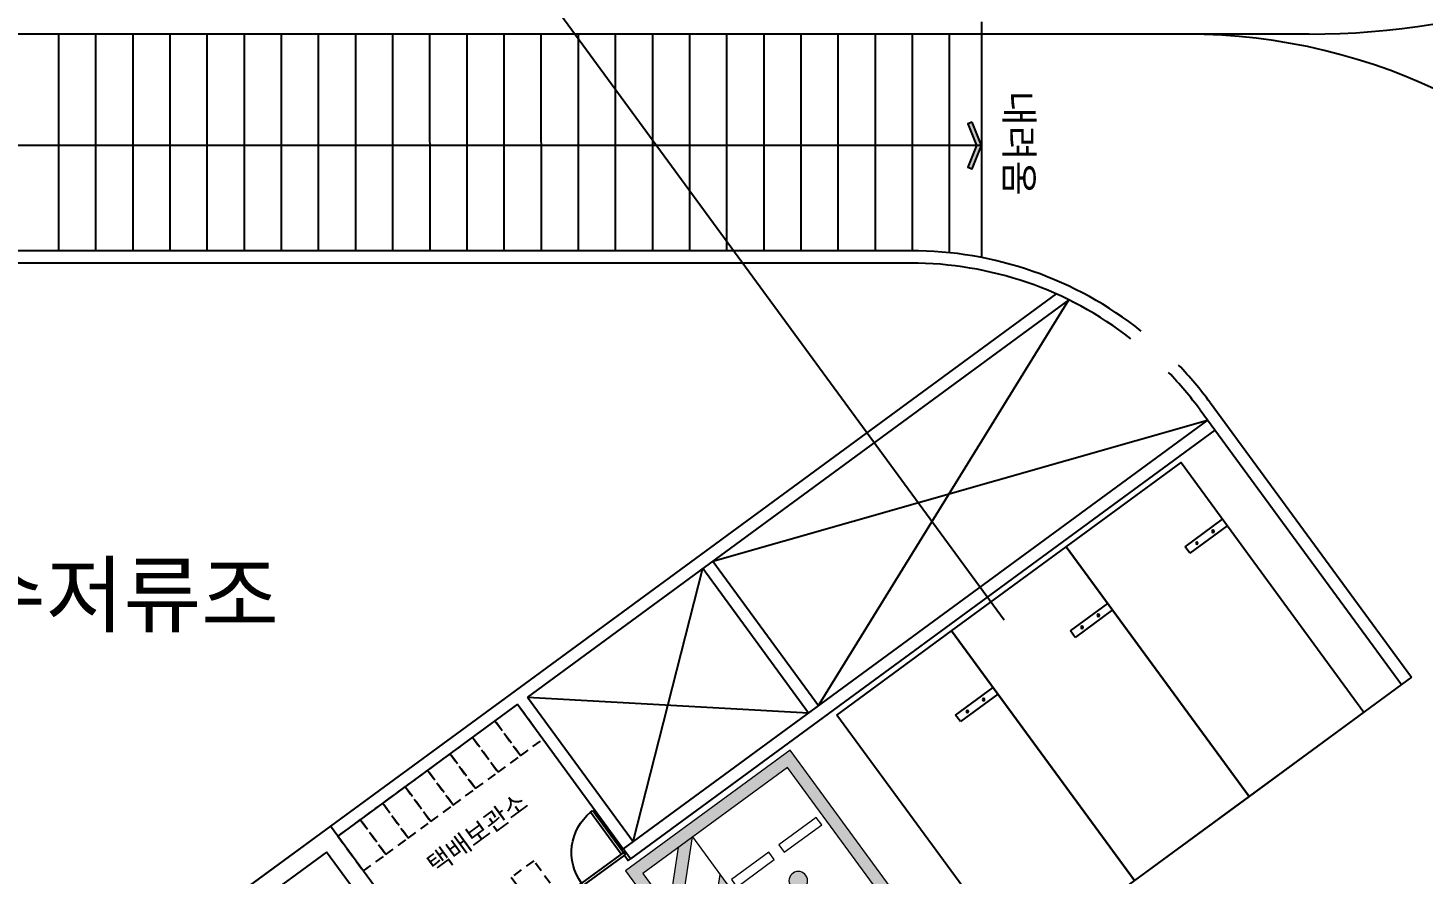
# Model space of a CAD drawing. Header units: millimetres. Extents: x 75184266 to 76346726, y -35077925 to -33679385.
# Drawn here: x 75323650 to 75346205, y -34593270 to -34579597 of the extents above; entities that cross this region are included whole.
import ezdxf
from ezdxf.enums import TextEntityAlignment as Align
from ezdxf.xclip import XClip

# ---------------------------------------------------------------- set-up
doc = ezdxf.new("R2010")
doc.units = ezdxf.units.MM
doc.header["$LTSCALE"] = 50
doc.header["$MEASUREMENT"] = 0
doc.header["$XCLIPFRAME"] = 2
for name, pattern in [('XR-지하3층$0$-HID', [2.5, 1.5, -1]), ('XR-지하3층$0$H', [1.3, 0.8, -0.5]), ('XR-지하3층$0$HIDDEN2', [0.1875, 0.125, -0.0625])]:
    doc.linetypes.add(name, pattern=pattern)
doc.layers.get('0').update_dxf_attribs({"linetype": 'CONTINUOUS'})
doc.layers.add('XR-지하3층$0$0_plan', color=7, linetype='CONTINUOUS', lineweight=0)
for name, color, linetype in [('XR-지하3층$0$1712-PL$0$DOOR', 4, 'CONTINUOUS'), ('XR-지하3층$0$1HIDDEN2', 1, 'XR-지하3층$0$HIDDEN2'), ('XR-지하3층$0$5', 5, 'CONTINUOUS'), ('XR-지하3층$0$hat', 8, 'CONTINUOUS'), ('XR-지하3층$0$일반주차', 8, 'CONTINUOUS'), ('XR-지하3층$0$장애인', 11, 'CONTINUOUS')]:
    doc.layers.add(name, color=color, linetype=linetype)
doc.layers.add('건축', color=8, linetype='CONTINUOUS', plot=False)
doc.styles.add('XR-지하3층$0$맑은고딕', font='malgun.ttf')
doc.styles.add('XR-지하3층$0$유형1', font='malgun.ttf')

# ---------------------------------------------------------------- blocks, each defined once
blk = doc.blocks.new('XR-지하3층$0$ARROWX')
blk.add_lwpolyline([(-0.2, -0.5), (-0.293, -0.463), (-0.108, 0), (-0.293, 0.463), (-0.2, 0.5), (0, 0)], close=True)
for points in [[(-0.2, 0.5), (-0.293, 0.463), (0, 0), (-0.108, 0)], [(0, 0), (-0.108, 0), (-0.2, -0.5), (-0.293, -0.463)]]:
    blk.add_solid(points)
blk = doc.blocks.new('XR-지하3층$0$일반형 주차')
at = {"layer": 'XR-지하3층$0$일반주차'}
for p, q in [((750, 3865), (0, 3865)), ((750, 3735), (750, 3865)), ((0, 3735), (750, 3735))]:
    blk.add_line(p, q, dxfattribs=at)
blk.add_lwpolyline([(2300, 5000), (0, 5000), (0, 0), (2300, 0)], close=True, dxfattribs=at)
for centre in [(238, 3800), (563, 3800)]:
    blk.add_circle(centre, 17.5, dxfattribs=at)
blk = doc.blocks.new('XR-지하3층$0$1712-PL$0$FSD1000')
at = {"layer": 'XR-지하3층$0$1712-PL$0$DOOR', "color": 9}
for p, q in [((25, -101, 0), (865, -101, 0)), ((40, -146, 0), (850, -146, 0))]:
    blk.add_line(p, q, dxfattribs=at)
at = {"layer": 'XR-지하3층$0$1712-PL$0$DOOR', "elevation": 0}
for points in [[(25, 739), (25, -101), (70, -101), (70, 739)], [(-5, -251), (-5, -101), (25, -101), (25, -146), (40, -146), (40, -251)], [(895, -251), (895, -101), (865, -101), (865, -146), (850, -146), (850, -251)]]:
    blk.add_lwpolyline(points, close=True, dxfattribs=at)
at = {"layer": 'XR-지하3층$0$1712-PL$0$DOOR', "color": 9}
blk.add_arc((25, -101, 0), 840, 360, 86.9291, dxfattribs=at)
blk = doc.blocks.new('XR-지하3층$0$장애인 주차')
at = {"layer": 'XR-지하3층$0$5', "ltscale": 4}
h = blk.add_hatch(color=7, dxfattribs=at)
h.dxf.hatch_style = 1
h.paths.add_polyline_path([(3842, -695), (4402, -695), (4402, -1115), (3842, -1115)])
h.paths.add_polyline_path([(3892, -1065), (4352, -1065), (4352, -745), (3892, -745)], flags=16)
h.paths.add_polyline_path([(3982, -990), (3988, -973), (4011, -981), (4046, -898), (4136, -898), (4137, -881), (4072, -881), (4072, -863), (4138, -863), (4142, -810, -3.72247), (4161, -797), (4152, -916), (4058, -916), (4021, -1003)], flags=0)
h = blk.add_hatch(color=256, dxfattribs=at)
h.dxf.hatch_style = 1
h.paths.add_polyline_path([(4352, -1065), (4352, -745), (3892, -745), (3892, -1065)])
at = {"layer": 'XR-지하3층$0$hat'}
h = blk.add_hatch(color=7, dxfattribs=at)
edge = h.paths.add_edge_path()
edge.add_line((4161, -797), (4152, -916))
edge.add_line((4152, -916), (4058, -916))
edge.add_line((4058, -916), (4021, -1003))
edge.add_line((4021, -1003), (3982, -990))
edge.add_line((3982, -990), (3988, -973))
edge.add_line((3988, -973), (4011, -981))
edge.add_line((4011, -981), (4046, -898))
edge.add_line((4046, -898), (4136, -898))
edge.add_line((4136, -898), (4137, -881))
edge.add_line((4137, -881), (4072, -881))
edge.add_line((4072, -881), (4072, -863))
edge.add_line((4072, -863), (4138, -863))
edge.add_line((4138, -863), (4142, -810))
edge.add_arc((4140, -787), 22.8, -24.8827, 274.9698, ccw=False)
edge = h.paths.add_edge_path()
edge.add_line((4048, -981), (4058, -958))
edge.add_arc((4127, -942), 71.5, 192.8781, 416.1688)
edge.add_line((4167, -882), (4169, -863))
edge.add_arc((4127, -942), 89.2, 206.535, 422.4866, ccw=False)
at = {"layer": 'XR-지하3층$0$장애인', "lineweight": 5, "true_color": 0xffffff}
blk.add_hatch(color=7, dxfattribs=at).paths.add_polyline_path([(2472, 3995), (2472, -1005), (3842, -1005), (3842, -805), (2672, -805), (2672, 3795), (5572, 3795), (5572, -805), (4402, -805), (4402, -1005), (5772, -1005), (5772, 3995)])
h = blk.add_hatch(color=7, dxfattribs=at)
h.paths.add_polyline_path([(5572, 2795), (5572, 3078), (4855, 3795), (4572, 3795)])
h.paths.add_polyline_path([(4572, 3045), (4572, 2762), (5572, 1762), (5572, 2045)])
h.paths.add_polyline_path([(4572, 2012), (4572, 1729), (5572, 729), (5572, 1012)])
h.paths.add_polyline_path([(5572, -304), (5572, -21), (4572, 979), (4572, 696)])
h.paths.add_polyline_path([(4572, -54), (4572, -336), (5041, -805), (5323, -805)])
h = blk.add_hatch(color=7, dxfattribs=at)
h.paths.add_polyline_path([(3763, 2216, -1), (3463, 2216, -1)])
h.paths.add_polyline_path([(3992, 1503, -0.343093), (3870, 1283), (3381, 1194), (3090, 708, -0.931653), (2987, 770), (3330, 1379), (3639, 1415, 0.446048), (3689, 1485), (3600, 1888, -0.596144), (3699, 2009), (4214, 1851), (4443, 1569, -0.883364), (4355, 1493), (4151, 1741), (3925, 1810)])
h.paths.add_polyline_path([(4053, 1393), (4055, 1528, -1.526545), (3257, 820), (3348, 969, 1.638056)])
at = {"layer": 'XR-지하3층$0$1HIDDEN2', "color": 11}
for points in [[(4161, -797), (4152, -916), (4058, -916), (4021, -1003), (3982, -990), (3988, -973), (4011, -981), (4046, -898), (4136, -898), (4137, -881), (4072, -881), (4072, -863), (4138, -863), (4142, -810)], [(4167, -882), (4169, -863)]]:
    blk.add_lwpolyline(points, dxfattribs=at)
for centre, radius, start, end in [((4127, -942), 89.2, 206.535, 62.4866), ((4127, -942), 71.5, 192.8781, 56.1688), ((4140, -787), 22.8, 335.1173, 274.9698)]:
    blk.add_arc(centre, radius, start, end, dxfattribs=at)
at = {"layer": 'XR-지하3층$0$5', "lineweight": 5}
for p, q in [((4572, 3795), (4572, -805)), ((5572, 2795), (4572, 3795)), ((5572, 3078), (4855, 3795)), ((5572, 2045), (4572, 3045)), ((5572, 1762), (4572, 2762)), ((5572, 1012), (4572, 2012)), ((5572, 729), (4572, 1729)), ((5572, -21), (4572, 979)), ((5572, -304), (4572, 696)), ((5323, -805), (4572, -54)), ((5041, -805), (4572, -336))]:
    blk.add_line(p, q, dxfattribs=at)
at = {"layer": 'XR-지하3층$0$5', "ltscale": 4}
for p, q in [((4165, -1005), (4165, -805)), ((4165, -805), (4165, -905))]:
    blk.add_line(p, q, dxfattribs=at)
at = {"layer": 'XR-지하3층$0$5', "lineweight": 5}
for points in [[(3842, -1005), (2472, -1005), (2472, 3995), (5772, 3995), (5772, -1005), (4402, -1005)], [(3842, -805), (2672, -805), (2672, 3795), (5572, 3795), (5572, -805), (4402, -805)]]:
    blk.add_lwpolyline(points, dxfattribs=at)
at = {"layer": 'XR-지하3층$0$5', "ltscale": 4}
for points in [[(3842, -695), (3842, -1115), (4402, -1115), (4402, -695)], [(3892, -745), (3892, -1065), (4352, -1065), (4352, -745)]]:
    blk.add_lwpolyline(points, close=True, dxfattribs=at)
at = {"layer": 'XR-지하3층$0$장애인', "color": 8, "lineweight": 5}
for p, q in [((3689, 1485), (3600, 1888, 0)), ((3699, 2009, 0), (4214, 1851, 0)), ((3925, 1810, 0), (4151, 1741, 0)), ((4214, 1851, 0), (4443, 1569, 0)), ((4151, 1741, 0), (4355, 1493, 0)), ((4055, 1528), (4053, 1393)), ((3348, 969), (3257, 820))]:
    blk.add_line(p, q, dxfattribs=at)
at = {"layer": 'XR-지하3층$0$장애인', "color": 7, "lineweight": 5}
for points in [[(3523, 2720), (2773, 2720), (2773, 2870), (3523, 2870)], [(4473, 2720), (3723, 2720), (3723, 2870), (4473, 2870)]]:
    blk.add_lwpolyline(points, close=True, dxfattribs=at)
at = {"layer": 'XR-지하3층$0$장애인', "color": 8, "lineweight": 5, "extrusion": (0.976964, 0.213404, 0), "elevation": 4221}
blk.add_lwpolyline([(617, 0), (931, 0)], dxfattribs=at)
at = {"layer": 'XR-지하3층$0$장애인', "color": 8, "lineweight": 5}
for points in [[(3094, 715, -1.000002), (2987, 770), (3330, 1379), (3640, 1415)], [(3992, 1503, -0.343093), (3870, 1283), (3381, 1194), (3094, 715)]]:
    blk.add_lwpolyline(points, format="xyb", dxfattribs=at)
blk.add_circle((3613, 2216), 150, dxfattribs=at)
for centre, radius, start, end in [((3682, 1922, 0), 88.4, 79.1143, 202.3185), ((3810, 1000), 582, 198.006, 65.0949), ((3809, 1000), 462, 183.8525, 58.2396), ((3632, 1473), 57.7, 276.2786, 12.4353), ((4394, 1537, 0), 58.8, 227.9655, 33.7904)]:
    blk.add_arc(centre, radius, start, end, dxfattribs=at)
blk = doc.blocks.new('XR-지하3층$0$A$C723B38EE')
at = {"layer": 'XR-지하3층$0$0_plan', "color": 8}
blk.add_lwpolyline([(0.288, 354.688, 0.009046), (6.339, 355.041, -0.06989), (137.259, 346.764, 0.552713), (247.348, 461.749), (214.687, 591.718, 0.017723), (212.963, 597.674, 0.017723)], format="xyb", dxfattribs=at)

msp = doc.modelspace()

# ---------------------------------------------------------------- linework, layer by layer
at = {"layer": '건축', "ltscale": 100}
msp.add_line((75313514.3, -34553806.3), (75339434.6, -34589161.1), dxfattribs=at)
at = {"layer": '건축', "ltscale": 0.5}
for p, q in [((75339065.5, -34579496.9), (75339065.5, -34579696.9)), ((75339065.5, -34579696.9), (75313981.4, -34579696.9)), ((75339065.5, -34579697.6), (75339065.5, -34583297.6)), ((75339065.5, -34581497.5), (75313981.4, -34581496.5)), ((75337921.4, -34583196.9, 0), (75313981.4, -34583196.9, 0)), ((75337921.4, -34583396.9, 0), (75313981.4, -34583396.9, 0)), ((75340271.7, -34583894.5), (75331606, -34590247.8)), ((75340478.4, -34583991), (75331724.2, -34590409.1)), ((75336433.1, -34590545.2, 0), (75340478.4, -34583991)), ((75342760.3, -34585649.3), (75346015.1, -34590088.8)), ((75342721.6, -34585934.8), (75333272.8, -34592862.2)), ((75334722, -34588211.2, 0), (75342721.6, -34585934.8)), ((75342599, -34585767.6), (75345853.8, -34590207.1)), ((75342839.8, -34586096.1), (75333391, -34593023.5)), ((75334722, -34588211.2, 0), (75336433.1, -34590545.2, 0)), ((75333435.4, -34592743), (75334560.7, -34588329.5, 0)), ((75334560.7, -34588329.5, 0), (75336271.8, -34590663.4, 0)), ((75331606, -34590247.8), (75328541.4, -34592494.6)), ((75331724.2, -34590409.1), (75333435.4, -34592743)), ((75331724.2, -34590409.1), (75336271.8, -34590663.4, 0)), ((75331562.9, -34590527.3), (75328659.6, -34592655.9)), ((75331562.9, -34590527.3), (75333274.1, -34592861.2)), ((75333391, -34593023.5, 0), (75333272.8, -34592862.2, 0))]:
    msp.add_line(p, q, dxfattribs=at)
at = {"layer": '건축', "ltscale": 1000}
for p, q in [((75324150.5, -34583196.9), (75324150.1, -34579696.4)), ((75324750.5, -34583196.9), (75324750.1, -34579696.4)), ((75325350.5, -34583196.9), (75325350.1, -34579696.4)), ((75325950.5, -34583196.9), (75325950.1, -34579696.4)), ((75326550.5, -34583196.9), (75326550.1, -34579696.4)), ((75327150.5, -34583196.9), (75327150.1, -34579696.4)), ((75327750.5, -34583196.9), (75327750.1, -34579696.4)), ((75328350.5, -34583196.9), (75328350.1, -34579696.4)), ((75328950.5, -34583196.9), (75328950.1, -34579696.4)), ((75329550.5, -34583196.9), (75329550.1, -34579696.4)), ((75330150.5, -34583196.9), (75330150.1, -34579696.4)), ((75330750.5, -34583196.9), (75330750.1, -34579696.4)), ((75331350.5, -34583196.9), (75331350.1, -34579696.4)), ((75331950.5, -34583196.9), (75331950.1, -34579696.4)), ((75332550.5, -34583196.9), (75332550.1, -34579696.4)), ((75333150.5, -34583196.9), (75333150.1, -34579696.4)), ((75333750.5, -34583196.9), (75333750.1, -34579696.4)), ((75334350.5, -34583196.9), (75334350.1, -34579696.4)), ((75334950.5, -34583196.9), (75334950.1, -34579696.4)), ((75335550.5, -34583196.9), (75335550.1, -34579696.4)), ((75336150.5, -34583196.9), (75336150.1, -34579696.4)), ((75336750.5, -34583196.9), (75336750.1, -34579696.4)), ((75337350.5, -34583196.9), (75337350.1, -34579696.4)), ((75337950.5, -34583197), (75337950.1, -34579696.4)), ((75338550.5, -34583230), (75338550.1, -34579696.4))]:
    msp.add_line(p, q, dxfattribs=at)
at = {"layer": '건축', "ltscale": 3}
msp.add_line((75344361.9, -34579696.9), (75339065.5, -34579696.9), dxfattribs=at)
at = {"layer": '건축'}
for p, q in [((75346016.6, -34590090.9), (75333997.7, -34598902.5)), ((75328541.4, -34592494.6), (75323472.7, -34596210.7)), ((75330853.2, -34595647.9), (75328541.4, -34592494.6)), ((75328476.8, -34592913.9), (75324912.2, -34595527.3)), ((75330014.1, -34595010.7), (75328476.8, -34592913.9))]:
    msp.add_line(p, q, dxfattribs=at)
at = {"layer": '건축', "linetype": 'XR-지하3층$0$H', "ltscale": 50}
msp.add_lwpolyline([(75346341.1, -34610363.2), (75345912.4, -34609778.5), (75344202.7, -34611032), (75342606.3, -34608854.5), (75336936.7, -34613011.1), (75338533.2, -34615188.6), (75336137.9, -34616944.6), (75333225.9, -34612972.7), (75334818.7, -34611805), (75333523.9, -34610038.8), (75334007.8, -34609684), (75329993.1, -34604208.1), (75328864, -34605035.8), (75327714, -34603467.2), (75333484.3, -34599236.7), (75328541.4, -34592494.6), (75323920.3, -34595882.5), (75322851.7, -34596665.9), (75321630.7, -34595000.6), (75322699.3, -34594217.1), (75318052, -34587878.2), (75317084.2, -34588587.7), (75314772.3, -34585434.4), (75308385, -34590117.2)], dxfattribs=at)
at = {"layer": '건축', "linetype": 'XR-지하3층$0$-HID', "ltscale": 2}
for points in [[(75331976.8, -34591091.8), (75331562.9, -34590527.3), (75331200, -34590793.4), (75331613.9, -34591357.9)], [(75331613.9, -34591357.9), (75331200, -34590793.4), (75330837.1, -34591059.4), (75331251, -34591624)], [(75331251, -34591624), (75330837.1, -34591059.4), (75330474.2, -34591325.5), (75330888.1, -34591890.1)], [(75330888.1, -34591890.1), (75330474.2, -34591325.5), (75330111.3, -34591591.6), (75330525.2, -34592156.1)], [(75330525.2, -34592156.1), (75330111.3, -34591591.6), (75329748.4, -34591857.7), (75330162.3, -34592422.2)], [(75330162.3, -34592422.2), (75329748.4, -34591857.7), (75329385.5, -34592123.7), (75329799.3, -34592688.3)], [(75329799.3, -34592688.3), (75329385.5, -34592123.7), (75329022.5, -34592389.8), (75329436.4, -34592954.3)], [(75329436.4, -34592954.3), (75329022.5, -34592389.8), (75328659.6, -34592655.9), (75329073.5, -34593220.4)], [(75332240.6, -34593618.9), (75331826.7, -34593054.4), (75331463.8, -34593320.5), (75331877.7, -34593885)]]:
    msp.add_lwpolyline(points, close=True, dxfattribs=at)
at = {"layer": '건축', "ltscale": 3}
msp.add_arc((75344361.9, -34566996.9, 0), 12700, 270, 306.1676, dxfattribs=at)
at = {"layer": '건축'}
msp.add_arc((75342384.1, -34589196.9, 0), 9500, 36.24693, 90, dxfattribs=at)
at = {"layer": '건축', "ltscale": 0.5}
for radius, start, end in [(6000, 51.58789, 90), (5800, 52.13061, 90), (6000, 36.24693, 43.78756), (5800, 36.24693, 44.04917)]:
    msp.add_arc((75337921.4, -34589196.9, 0), radius, start, end, dxfattribs=at)

# ---------------------------------------------------------------- block references
at = {"layer": '건축', "xscale": -756, "yscale": 756, "zscale": 756.0000000000008, "rotation": 180.0000000028233}
msp.add_blockref('XR-지하3층$0$ARROWX', (75339065.5, -34581497.5), dxfattribs=at)
at = {"layer": '건축', "xscale": -1}
for name, p, rotation in [('XR-지하3층$0$일반형 주차', (75345248.1, -34590654.3), 36.24693336340453), ('XR-지하3층$0$일반형 주차', (75343393.2, -34592014.2), 36.24693336340453), ('XR-지하3층$0$일반형 주차', (75341538.3, -34593374.2), 36.24693336340453), ('XR-지하3층$0$장애인 주차', (75340327.7, -34593028.4), 36.24693489493007), ('XR-지하3층$0$1712-PL$0$FSD1000', (75333238.4, -34592823.8, 0), 36.24693027632809)]:
    msp.add_blockref(name, p, dxfattribs=dict(at, rotation=rotation))
at = {"layer": '건축', "ltscale": 0.5}
ref = msp.add_blockref('XR-지하3층$0$A$C723B38EE', (75115875.3, -35187756.2), dxfattribs=dict(at, xscale=999.9999999999998, yscale=999.9999999999998, zscale=999.9999999999998))
XClip(ref).set_block_clipping_path([(137.7798442268, 119.9958357572), (497.8511876765, 396.6664658143)])

# ---------------------------------------------------------------- texts
at = {"layer": '건축', "style": 'XR-지하3층$0$유형1', "text_generation_flag": 6}
msp.add_text('내려옴', height=450, rotation=90, dxfattribs=at).set_placement((75339313.7, -34581459, -22527.2), align=Align.BOTTOM_CENTER)
at = {"layer": '건축', "style": 'XR-지하3층$0$맑은고딕'}
msp.add_text('우수저류조', height=1000, dxfattribs=at).set_placement((75324568.7, -34588745.3), align=Align.MIDDLE)
msp.add_text('택배보관소', height=300, rotation=36.24693, dxfattribs=at).set_placement((75330914.1, -34592608.1), align=Align.MIDDLE_CENTER)

doc.saveas('drawing.dxf')
